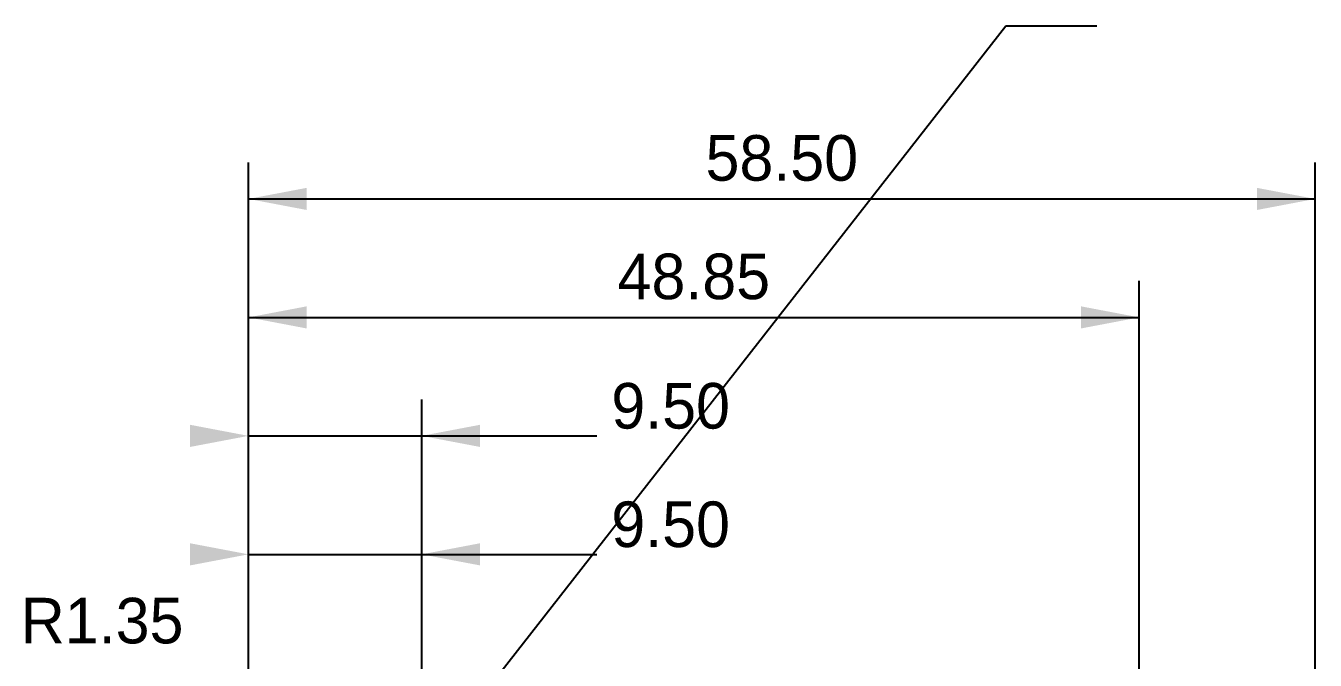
# Model space of a CAD drawing. Header units: millimetres. Extents: x -113 to 601, y 5 to 415.
# Drawn here: x 105.1 to 175.8, y 279.2 to 314 of the extents above; entities that cross this region are included whole.
import ezdxf
from ezdxf.enums import TextEntityAlignment as Align

# ---------------------------------------------------------------- set-up
doc = ezdxf.new("R2010")
doc.units = ezdxf.units.MM
doc.layers.add('DIM', color=3, linetype='CONTINUOUS')
doc.layers.add('TEXT', color=3, linetype='CONTINUOUS')

msp = doc.modelspace()

# ---------------------------------------------------------------- linework, layer by layer
at = {"layer": 'DIM'}
for p, q in [((127.6486, 274.063815), (158.850168, 314)), ((158.850168, 314), (163.850168, 314)), ((117.317457, 225), (117.317457, 306.5)), ((175.817457, 225), (175.817457, 306.5)), ((117.317457, 304.5), (175.817457, 304.5)), ((117.317457, 225), (117.317457, 300)), ((166.167457, 225), (166.167457, 300)), ((117.317457, 298), (166.167457, 298)), ((117.317457, 225), (117.317457, 293.5)), ((126.817457, 225), (126.817457, 293.5)), ((117.317457, 291.5), (126.817457, 291.5)), ((126.817457, 291.5), (136.417457, 291.5)), ((117.317457, 225), (117.317457, 287)), ((126.817457, 225), (126.817457, 287)), ((117.317457, 285), (126.817457, 285)), ((126.817457, 285), (136.417457, 285))]:
    msp.add_line(p, q, dxfattribs=at)
for points in [[(117.317457, 304.5), (120.517457, 303.892), (120.517457, 305.108)], [(175.817457, 304.5), (172.617457, 305.108), (172.617457, 303.892)], [(117.317457, 298), (120.517457, 297.392), (120.517457, 298.608)], [(166.167457, 298), (162.967457, 298.608), (162.967457, 297.392)], [(117.317457, 291.5), (114.117457, 292.108), (114.117457, 290.892)], [(126.817457, 291.5), (130.017457, 290.892), (130.017457, 292.108)], [(117.317457, 285), (114.117457, 285.608), (114.117457, 284.392)], [(126.817457, 285), (130.017457, 284.392), (130.017457, 285.608)]]:
    msp.add_solid(points, dxfattribs=at)

# ---------------------------------------------------------------- texts
at = {"layer": 'TEXT'}
for s, p in [('58.50', (146.567457, 305.5)), ('48.85', (141.742457, 299))]:
    msp.add_text(s, height=2.5, dxfattribs=at).set_placement(p, align=Align.CENTER)
for p in [(137.217457, 291.9), (137.217457, 285.4)]:
    msp.add_text('9.50', height=2.5, dxfattribs=at).set_placement(p)
msp.add_text('R1.35', height=2.5, dxfattribs=at).set_placement((113.754607, 280.114475), align=Align.RIGHT)

doc.saveas('drawing.dxf')
